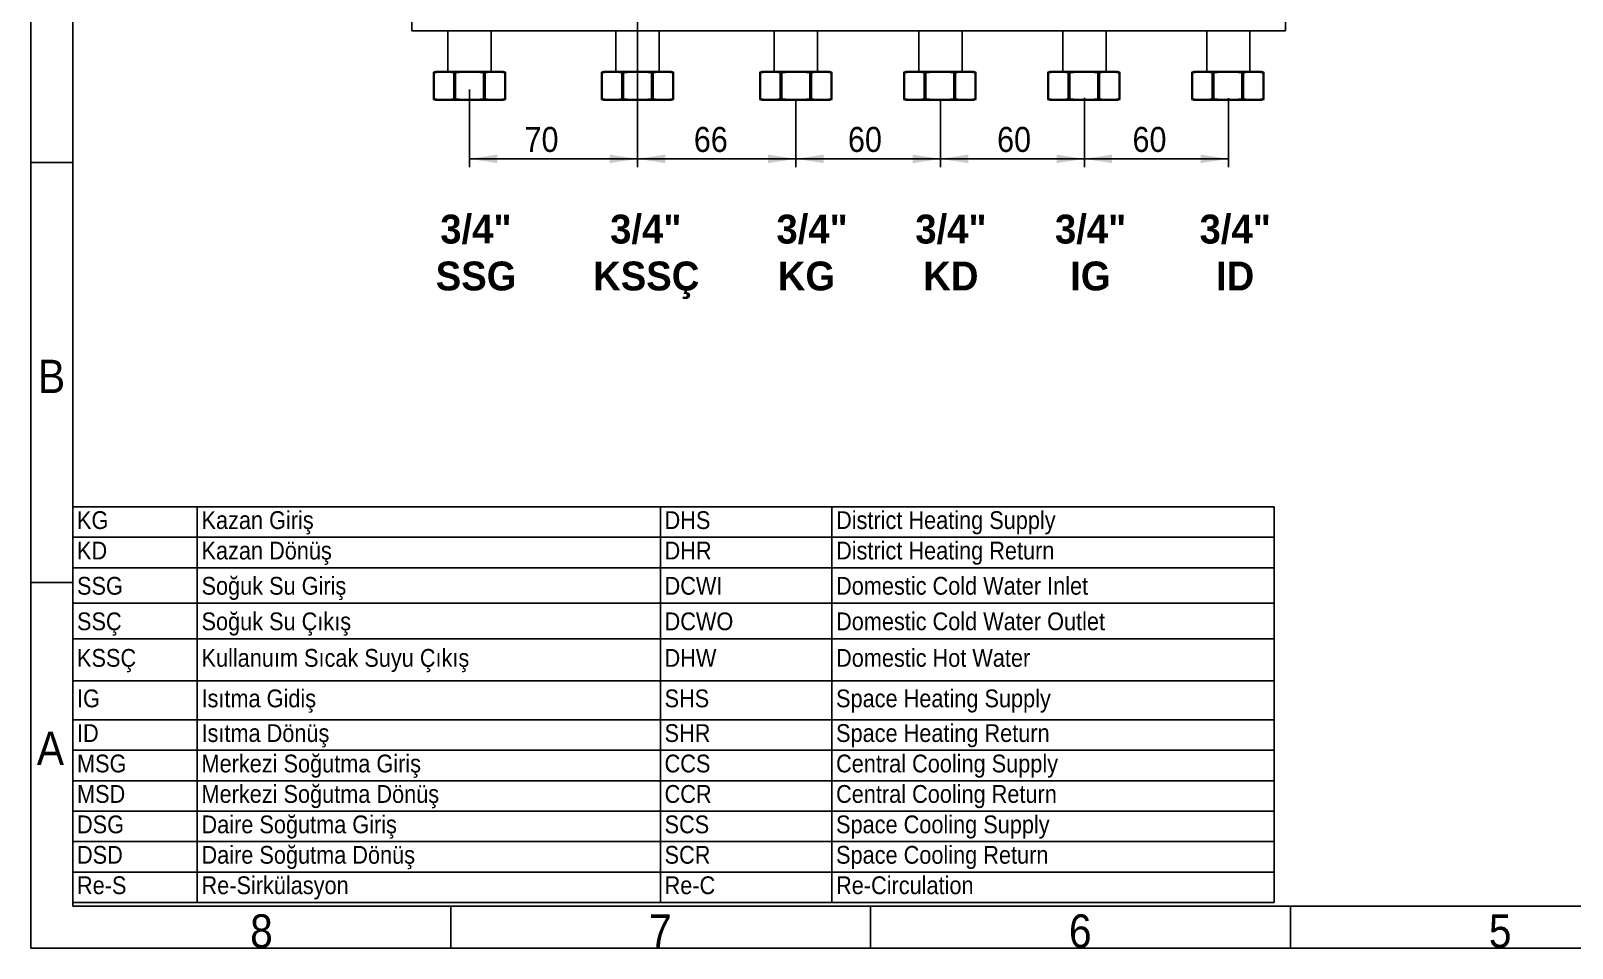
# Model space of a CAD drawing. Extents: x 75 to 2075, y 25 to 1460.
# Drawn here: x 75 to 993, y 25 to 571 of the extents above; entities that cross this region are included whole.
import ezdxf

# ---------------------------------------------------------------- set-up
doc = ezdxf.new("R2010")
doc.units = 0
doc.header["$LTSCALE"] = 5
doc.linetypes.add('SLD-KATı', pattern=[0])
doc.layers.get('0').update_dxf_attribs({"linetype": 'CONTINUOUS'})
doc.styles.add('SLDTEXTSTYLE0', font='ARIALBD.TTF', dxfattribs={"width": 0.948})
doc.styles.add('SLDTEXTSTYLE1', font='GOTHIC.TTF', dxfattribs={"width": 0.913, "bigfont": 'bigfont'})
doc.styles.add('SLDTEXTSTYLE3', font='GOTHIC.TTF', dxfattribs={"width": 0.913})
doc.dimstyles.new('SLDDIMSTYLE0', dxfattribs={"dimtxt": 14.875, "dimasz": 16.51, "dimexe": 0, "dimexo": 0.0625, "dimgap": 3.71875, "dimtad": 1, "dimlfac": 0.7, "dimrnd": 1e-09, "dimzin": 12, "dimtxsty": 'SLDTEXTSTYLE3', "dimsah": 1, "dimcen": 0.09, "dimazin": 3, "dimtfac": 1, "dimtofl": 0, "dimtmove": 0, "dimatfit": 3, "dimtolj": 1, "dimtzin": 12})
doc.dimstyles.new('SLDDIMSTYLE1', dxfattribs={"dimtxt": 14.875, "dimasz": 16.51, "dimexe": 0, "dimexo": 0.0625, "dimgap": 3.71875, "dimtad": 1, "dimlfac": 0.7, "dimrnd": 1e-09, "dimzin": 12, "dimtxsty": 'SLDTEXTSTYLE3', "dimsah": 1, "dimcen": 0.09, "dimazin": 3, "dimtfac": 1, "dimtmove": 0, "dimatfit": 3, "dimtolj": 1, "dimtzin": 12})
doc.dimstyles.new('SLDDIMSTYLE2', dxfattribs={"dimtxt": 14.875, "dimasz": 16.51, "dimexe": 0, "dimexo": 0.0625, "dimgap": 3.71875, "dimtad": 1, "dimdec": 0, "dimlfac": 0.7, "dimrnd": 1e-09, "dimzin": 12, "dimtxsty": 'SLDTEXTSTYLE3', "dimsah": 1, "dimcen": 0.09, "dimazin": 3, "dimtfac": 1, "dimtdec": 0, "dimtmove": 0, "dimatfit": 3, "dimtolj": 1, "dimtzin": 12})

# ---------------------------------------------------------------- blocks, each defined once
blk = doc.blocks.new('SW_NOTE_0')
at = {"color": 0, "linetype": 'CONTINUOUS', "char_height": 17.198, "attachment_point": 2, "style": 'SLDTEXTSTYLE0'}
for s, insert in [('3/4"', (21.5, 22.17)), ('IG', (21.34, -5.76))]:
    blk.add_mtext(s, dxfattribs=dict(at, insert=insert))
blk = doc.blocks.new('SW_NOTE_1')
at = {"color": 0, "linetype": 'CONTINUOUS', "char_height": 17.198, "attachment_point": 2, "style": 'SLDTEXTSTYLE0'}
for s, insert in [('3/4"', (21.5, 22.17)), ('ID', (21.44, -5.76))]:
    blk.add_mtext(s, dxfattribs=dict(at, insert=insert))
blk = doc.blocks.new('SW_NOTE_2')
at = {"color": 0, "linetype": 'CONTINUOUS', "char_height": 17.198, "attachment_point": 2, "style": 'SLDTEXTSTYLE0'}
for s, insert in [(' 3/4"', (24.72, 22.17)), ('KG', (24.54, -5.76))]:
    blk.add_mtext(s, dxfattribs=dict(at, insert=insert))
blk = doc.blocks.new('SW_NOTE_3')
at = {"color": 0, "linetype": 'CONTINUOUS', "char_height": 17.198, "attachment_point": 2, "style": 'SLDTEXTSTYLE0'}
for s, insert in [('3/4"', (21.5, 22.17)), ('KD', (21.45, -5.76))]:
    blk.add_mtext(s, dxfattribs=dict(at, insert=insert))
blk = doc.blocks.new('SW_NOTE_4')
at = {"color": 0, "linetype": 'CONTINUOUS', "char_height": 17.198, "attachment_point": 2, "style": 'SLDTEXTSTYLE0'}
for s, insert in [('3/4"', (21.5, 22.17)), ('SSG', (21.6, -5.76))]:
    blk.add_mtext(s, dxfattribs=dict(at, insert=insert))
blk = doc.blocks.new('SW_NOTE_5')
at = {"color": 0, "linetype": 'CONTINUOUS', "char_height": 17.198, "attachment_point": 2, "style": 'SLDTEXTSTYLE0'}
for s, insert in [('3/4"', (21.5, 22.17)), ('KSSÇ', (21.75, -5.76))]:
    blk.add_mtext(s, dxfattribs=dict(at, insert=insert))
blk = doc.blocks.new('SW_TABLEANNOTATION_0')
at = {"color": 0, "linetype": 'SLD-KATı'}
for p, q in [((0, 0), (0, -235.38)), ((715.23, 0), (0, 0)), ((715.23, -235.38), (715.23, 0)), ((74.12, 0), (74.12, -235.38)), ((349.82, 0), (349.82, -235.38)), ((451.92, 0), (451.92, -235.38)), ((0, -18.11), (715.23, -18.11)), ((0, -36.22), (715.23, -36.22)), ((0, -57.37), (715.23, -57.37)), ((0, -78.52), (715.23, -78.52)), ((0, -103.55), (715.23, -103.55)), ((0, -126.71), (715.23, -126.71)), ((0, -144.82), (715.23, -144.82)), ((0, -162.94), (715.23, -162.94)), ((0, -181.05), (715.23, -181.05)), ((0, -199.16), (715.23, -199.16)), ((0, -217.27), (715.23, -217.27)), ((0, -235.38), (715.23, -235.38))]:
    blk.add_line(p, q, dxfattribs=at)
at = {"color": 0, "linetype": 'CONTINUOUS', "attachment_point": 1}
for s, insert, char_height, style in [('KG', (2.5, -2.59), 10.583, 'SLDTEXTSTYLE3'), ('Kazan Giriş', (76.62, -2.59), 10.5833, 'SLDTEXTSTYLE1'), ('DHS', (352.32, -2.59), 10.583, 'SLDTEXTSTYLE3'), ('District Heating Supply', (454.42, -2.59), 10.5833, 'SLDTEXTSTYLE3'), ('KD', (2.5, -20.7), 10.583, 'SLDTEXTSTYLE3'), ('Kazan Dönüş', (76.62, -20.7), 10.5833, 'SLDTEXTSTYLE1'), ('DHR', (352.32, -20.7), 10.583, 'SLDTEXTSTYLE3'), ('District Heating Return', (454.42, -20.7), 10.5833, 'SLDTEXTSTYLE3'), ('SSG', (2.5, -41.67), 10.583, 'SLDTEXTSTYLE3'), ('Soğuk Su Giriş', (76.62, -41.67), 10.5833, 'SLDTEXTSTYLE1'), ('DCWI', (352.32, -41.67), 10.583, 'SLDTEXTSTYLE3'), ('Domestic Cold Water Inlet', (454.42, -41.67), 10.5833, 'SLDTEXTSTYLE3'), ('SSÇ', (2.5, -62.82), 10.583, 'SLDTEXTSTYLE3'), ('Soğuk Su Çıkış', (76.62, -62.82), 10.5833, 'SLDTEXTSTYLE1'), ('DCWO', (352.32, -62.82), 10.583, 'SLDTEXTSTYLE3'), ('Domestic Cold Water Outlet', (454.42, -62.82), 10.5833, 'SLDTEXTSTYLE3'), ('KSSÇ', (2.5, -84.57), 10.583, 'SLDTEXTSTYLE3'), ('Kullanuım Sıcak Suyu Çıkış', (76.62, -84.57), 10.5833, 'SLDTEXTSTYLE1'), ('DHW', (352.32, -84.57), 10.583, 'SLDTEXTSTYLE3'), ('Domestic Hot Water', (454.42, -84.57), 10.5833, 'SLDTEXTSTYLE3'), ('IG', (2.5, -108.67), 10.583, 'SLDTEXTSTYLE3'), ('Isıtma Gidiş', (76.62, -108.67), 10.5833, 'SLDTEXTSTYLE1'), ('SHS', (352.32, -108.67), 10.583, 'SLDTEXTSTYLE3'), ('Space Heating Supply', (454.42, -108.67), 10.5833, 'SLDTEXTSTYLE3'), ('ID', (2.5, -129.31), 10.583, 'SLDTEXTSTYLE3'), ('Isıtma Dönüş', (76.62, -129.31), 10.5833, 'SLDTEXTSTYLE1'), ('SHR', (352.32, -129.31), 10.583, 'SLDTEXTSTYLE3'), ('Space Heating Return', (454.42, -129.31), 10.5833, 'SLDTEXTSTYLE3'), ('Merkezi Soğutma Giriş', (76.62, -147.42), 10.5833, 'SLDTEXTSTYLE1'), ('MSG', (2.5, -147.42), 10.583, 'SLDTEXTSTYLE3'), ('CCS', (352.32, -147.42), 10.583, 'SLDTEXTSTYLE3'), ('Central Cooling Supply', (454.42, -147.42), 10.5833, 'SLDTEXTSTYLE3'), ('Merkezi Soğutma Dönüş', (76.62, -165.53), 10.5833, 'SLDTEXTSTYLE1'), ('Central Cooling Return', (454.42, -165.53), 10.5833, 'SLDTEXTSTYLE3'), ('MSD', (2.5, -165.53), 10.583, 'SLDTEXTSTYLE3'), ('CCR', (352.32, -165.53), 10.583, 'SLDTEXTSTYLE3'), ('DSG', (2.5, -183.64), 10.583, 'SLDTEXTSTYLE3'), ('Daire Soğutma Giriş', (76.62, -183.64), 10.5833, 'SLDTEXTSTYLE1'), ('SCS', (352.32, -183.64), 10.583, 'SLDTEXTSTYLE3'), ('Space Cooling Supply', (454.42, -183.64), 10.5833, 'SLDTEXTSTYLE3'), ('DSD', (2.5, -201.75), 10.583, 'SLDTEXTSTYLE3'), ('Daire Soğutma Dönüş', (76.62, -201.75), 10.5833, 'SLDTEXTSTYLE1'), ('SCR', (352.32, -201.75), 10.583, 'SLDTEXTSTYLE3'), ('Space Cooling Return', (454.42, -201.75), 10.5833, 'SLDTEXTSTYLE3'), ('Re-S', (2.5, -219.86), 10.583, 'SLDTEXTSTYLE3'), ('Re-Sirkülasyon', (76.62, -219.86), 10.5833, 'SLDTEXTSTYLE3'), ('Re-C', (352.32, -219.86), 10.583, 'SLDTEXTSTYLE3'), ('Re-Circulation', (454.42, -219.86), 10.5833, 'SLDTEXTSTYLE3')]:
    blk.add_mtext(s, dxfattribs=dict(at, insert=insert, char_height=char_height, style=style))
blk = doc.blocks.new('_D')
at = {"color": 7, "linetype": 'SLD-KATı'}
for p, q in [((436.21, 607.42), (436.21, 489.6)), ((336.21, 535.85), (336.21, 489.6)), ((336.21, 494.6), (436.21, 494.6))]:
    blk.add_line(p, q, dxfattribs=at)
for points in [[(336.21, 494.6), (352.72, 492.06), (352.72, 497.14)], [(436.21, 494.6), (419.7, 497.14), (419.7, 492.06)]]:
    blk.add_solid(points, dxfattribs=at)
at = {"color": 7, "linetype": 'SLD-KATı', "insert": (368.97, 513.6), "char_height": 14.875, "attachment_point": 1, "style": 'SLDTEXTSTYLE3'}
blk.add_mtext('70', dxfattribs=at)
blk = doc.blocks.new('_D_1')
at = {"color": 7, "linetype": 'SLD-KATı'}
for p, q in [((436.21, 607.42), (436.21, 489.6)), ((530.5, 529), (530.5, 489.6)), ((436.21, 494.6), (530.5, 494.6))]:
    blk.add_line(p, q, dxfattribs=at)
for points in [[(436.21, 494.6), (452.72, 492.06), (452.72, 497.14)], [(530.5, 494.6), (513.99, 497.14), (513.99, 492.06)]]:
    blk.add_solid(points, dxfattribs=at)
at = {"color": 7, "linetype": 'SLD-KATı', "insert": (469.75, 513.6), "char_height": 14.875, "attachment_point": 1, "style": 'SLDTEXTSTYLE3'}
blk.add_mtext('66', dxfattribs=at)
blk = doc.blocks.new('_D_2')
at = {"color": 7, "linetype": 'SLD-KATı'}
for p, q in [((530.5, 529), (530.5, 489.6)), ((616.57, 530.15), (616.57, 489.6)), ((530.5, 494.6), (616.57, 494.6))]:
    blk.add_line(p, q, dxfattribs=at)
for points in [[(530.5, 494.6), (547.01, 492.06), (547.01, 497.14)], [(616.57, 494.6), (600.06, 497.14), (600.06, 492.06)]]:
    blk.add_solid(points, dxfattribs=at)
at = {"color": 7, "linetype": 'SLD-KATı', "insert": (561.5, 513.6), "char_height": 14.875, "attachment_point": 1, "style": 'SLDTEXTSTYLE3'}
blk.add_mtext('60', dxfattribs=at)
blk = doc.blocks.new('_D_3')
at = {"color": 7, "linetype": 'SLD-KATı'}
for p, q in [((616.57, 530.15), (616.57, 489.6)), ((702.28, 530.85), (702.28, 489.6)), ((616.57, 494.6), (702.28, 494.6))]:
    blk.add_line(p, q, dxfattribs=at)
for points in [[(616.57, 494.6), (633.08, 492.06), (633.08, 497.14)], [(702.28, 494.6), (685.77, 497.14), (685.77, 492.06)]]:
    blk.add_solid(points, dxfattribs=at)
at = {"color": 7, "linetype": 'SLD-KATı', "insert": (650.3, 513.6), "char_height": 14.875, "attachment_point": 1, "style": 'SLDTEXTSTYLE3'}
blk.add_mtext('60', dxfattribs=at)
blk = doc.blocks.new('_D_4')
at = {"color": 7, "linetype": 'SLD-KATı'}
for p, q in [((702.28, 530.85), (702.28, 489.6)), ((788, 530.78), (788, 489.6)), ((702.28, 494.6), (788, 494.6))]:
    blk.add_line(p, q, dxfattribs=at)
for points in [[(702.28, 494.6), (718.79, 492.06), (718.79, 497.14)], [(788, 494.6), (771.49, 497.14), (771.49, 492.06)]]:
    blk.add_solid(points, dxfattribs=at)
at = {"color": 7, "linetype": 'SLD-KATı', "insert": (730.92, 513.6), "char_height": 14.875, "attachment_point": 1, "style": 'SLDTEXTSTYLE3'}
blk.add_mtext('60', dxfattribs=at)

msp = doc.modelspace()

# ---------------------------------------------------------------- linework, layer by layer
at = {"color": 7, "linetype": 'SLD-KATı'}
for p, q in [((75, 25), (75, 1460)), ((100, 50), (100, 1435)), ((301.924, 570.778), (301.924, 577.921)), ((309.067, 570.778), (301.924, 570.778)), ((363.353, 570.778), (309.067, 570.778)), ((323.353, 570.778), (323.353, 546.641)), ((349.067, 546.641), (349.067, 570.778)), ((409.067, 570.778), (363.353, 570.778)), ((463.353, 570.778), (409.067, 570.778)), ((423.353, 570.778), (423.353, 546.641)), ((449.067, 546.641), (449.067, 570.778)), ((503.353, 570.778), (463.353, 570.778)), ((557.639, 570.778), (503.353, 570.778)), ((517.639, 570.778), (517.639, 546.641)), ((543.353, 546.641), (543.353, 570.778)), ((589.067, 570.778), (557.639, 570.778)), ((643.353, 570.778), (589.067, 570.778)), ((603.71, 570.778), (603.71, 546.641)), ((629.424, 546.641), (629.424, 570.778)), ((674.781, 570.778), (643.353, 570.778)), ((729.067, 570.778), (674.781, 570.778)), ((689.424, 570.778), (689.424, 546.641)), ((715.139, 546.641), (715.139, 570.778)), ((760.496, 570.778), (729.067, 570.778)), ((814.781, 570.778), (760.496, 570.778)), ((775.139, 570.778), (775.139, 546.641)), ((800.853, 546.641), (800.853, 570.778)), ((821.924, 570.778), (814.781, 570.778)), ((821.924, 577.921), (821.924, 570.778)), ((316.114, 546.641), (314.781, 546.284)), ((314.781, 546.284), (314.781, 545.87)), ((314.781, 545.87), (314.781, 530.269)), ((315.2, 530.269), (315.2, 545.87)), ((316.114, 546.641), (356.306, 546.641)), ((326.916, 545.87), (326.916, 530.269)), ((327.926, 530.269), (327.926, 545.87)), ((344.494, 545.87), (344.494, 530.269)), ((345.504, 530.269), (345.504, 545.87)), ((357.639, 546.284), (356.306, 546.641)), ((357.22, 545.87), (357.22, 530.269)), ((357.639, 545.87), (357.639, 546.284)), ((357.639, 530.269), (357.639, 545.87)), ((416.114, 546.641), (414.781, 546.284)), ((414.781, 546.284), (414.781, 545.87)), ((414.781, 545.87), (414.781, 530.269)), ((415.2, 530.269), (415.2, 545.87)), ((416.114, 546.641), (456.306, 546.641)), ((426.916, 545.87), (426.916, 530.269)), ((427.926, 530.269), (427.926, 545.87)), ((444.494, 545.87), (444.494, 530.269)), ((445.504, 530.269), (445.504, 545.87)), ((457.639, 546.284), (456.306, 546.641)), ((457.22, 545.87), (457.22, 530.269)), ((457.639, 545.87), (457.639, 546.284)), ((457.639, 530.269), (457.639, 545.87)), ((510.4, 546.641), (509.067, 546.284)), ((509.067, 546.284), (509.067, 545.87)), ((509.067, 545.87), (509.067, 530.269)), ((509.486, 530.269), (509.486, 545.87)), ((510.4, 546.641), (550.591, 546.641)), ((521.201, 545.87), (521.201, 530.269)), ((522.211, 530.269), (522.211, 545.87)), ((538.78, 545.87), (538.78, 530.269)), ((539.79, 530.269), (539.79, 545.87)), ((551.924, 546.284), (550.591, 546.641)), ((551.506, 545.87), (551.506, 530.269)), ((551.924, 545.87), (551.924, 546.284)), ((551.924, 530.269), (551.924, 545.87)), ((596.114, 546.641), (594.781, 546.284)), ((594.781, 546.284), (594.781, 545.87)), ((594.781, 545.87), (594.781, 530.269)), ((595.2, 530.269), (595.2, 545.87)), ((596.114, 546.641), (636.306, 546.641)), ((606.916, 545.87), (606.916, 530.269)), ((607.926, 530.269), (607.926, 545.87)), ((624.494, 545.87), (624.494, 530.269)), ((625.504, 530.269), (625.504, 545.87)), ((637.639, 546.284), (636.306, 546.641)), ((637.22, 545.87), (637.22, 530.269)), ((637.639, 545.87), (637.639, 546.284)), ((637.639, 530.269), (637.639, 545.87)), ((681.829, 546.641), (680.496, 546.284)), ((680.496, 546.284), (680.496, 545.87)), ((680.496, 545.87), (680.496, 530.269)), ((680.914, 530.269), (680.914, 545.87)), ((681.829, 546.641), (722.02, 546.641)), ((692.63, 545.87), (692.63, 530.269)), ((693.64, 530.269), (693.64, 545.87)), ((710.209, 545.87), (710.209, 530.269)), ((711.219, 530.269), (711.219, 545.87)), ((723.353, 546.284), (722.02, 546.641)), ((722.934, 545.87), (722.934, 530.269)), ((723.353, 545.87), (723.353, 546.284)), ((723.353, 530.269), (723.353, 545.87)), ((767.543, 546.641), (766.21, 546.284)), ((766.21, 546.284), (766.21, 545.87)), ((766.21, 545.87), (766.21, 530.269)), ((766.628, 530.269), (766.628, 545.87)), ((767.543, 546.641), (807.734, 546.641)), ((778.344, 545.87), (778.344, 530.269)), ((779.354, 530.269), (779.354, 545.87)), ((795.923, 545.87), (795.923, 530.269)), ((796.933, 530.269), (796.933, 545.87)), ((809.067, 546.284), (807.734, 546.641)), ((808.649, 545.87), (808.649, 530.269)), ((809.067, 545.87), (809.067, 546.284)), ((809.067, 530.269), (809.067, 545.87)), ((314.781, 530.269), (314.781, 529.855)), ((314.781, 529.855), (316.114, 529.498)), ((316.114, 529.498), (356.306, 529.498)), ((356.306, 529.498), (357.639, 529.855)), ((357.639, 529.855), (357.639, 530.269)), ((414.781, 530.269), (414.781, 529.855)), ((414.781, 529.855), (416.114, 529.498)), ((416.114, 529.498), (456.306, 529.498)), ((456.306, 529.498), (457.639, 529.855)), ((457.639, 529.855), (457.639, 530.269)), ((509.067, 530.269), (509.067, 529.855)), ((509.067, 529.855), (510.4, 529.498)), ((510.4, 529.498), (550.591, 529.498)), ((550.591, 529.498), (551.924, 529.855)), ((551.924, 529.855), (551.924, 530.269)), ((594.781, 530.269), (594.781, 529.855)), ((594.781, 529.855), (596.114, 529.498)), ((596.114, 529.498), (636.306, 529.498)), ((636.306, 529.498), (637.639, 529.855)), ((637.639, 529.855), (637.639, 530.269)), ((680.496, 530.269), (680.496, 529.855)), ((680.496, 529.855), (681.829, 529.498)), ((681.829, 529.498), (722.02, 529.498)), ((722.02, 529.498), (723.353, 529.855)), ((723.353, 529.855), (723.353, 530.269)), ((766.21, 530.269), (766.21, 529.855)), ((766.21, 529.855), (767.543, 529.498)), ((767.543, 529.498), (807.734, 529.498)), ((807.734, 529.498), (809.067, 529.855)), ((809.067, 529.855), (809.067, 530.269)), ((100, 492.5), (75, 492.5)), ((100, 242.5), (75, 242.5)), ((2050, 50), (100, 50)), ((325, 50), (325, 25)), ((575, 50), (575, 25)), ((825, 50), (825, 25)), ((2075, 25), (75, 25))]:
    msp.add_line(p, q, dxfattribs=at)
for points, knots in [([(314.781, 545.87), (314.796, 545.858), (314.826, 545.835), (315.011, 545.845), (315.158, 545.864), (315.2, 545.87)], [0, 0, 0, 0, 0.4171165, 0.834322, 1, 1, 1, 1]), ([(315.2, 545.87), (317.143, 546.076), (321.048, 546.491), (324.953, 546.077), (326.916, 545.87)], [0, 0, 0, 0, 0.4975916, 1, 1, 1, 1]), ([(326.916, 545.87), (327.036, 545.858), (327.278, 545.835), (327.648, 545.845), (327.864, 545.864), (327.926, 545.87)], [0, 0, 0, 0, 0.4171193, 0.834318, 1, 1, 1, 1]), ([(327.926, 545.87), (330.674, 546.076), (336.196, 546.491), (341.719, 546.077), (344.494, 545.87)], [0, 0, 0, 0, 0.4975911, 1, 1, 1, 1]), ([(344.494, 545.87), (344.65, 545.858), (344.961, 545.835), (345.3, 545.845), (345.459, 545.864), (345.504, 545.87)], [0, 0, 0, 0, 0.4171196, 0.8343205, 1, 1, 1, 1]), ([(345.504, 545.87), (347.448, 546.076), (351.353, 546.491), (355.258, 546.077), (357.22, 545.87)], [0, 0, 0, 0, 0.4975907, 1, 1, 1, 1]), ([(357.22, 545.87), (357.32, 545.858), (357.519, 545.835), (357.627, 545.845), (357.636, 545.864), (357.639, 545.87)], [0, 0, 0, 0, 0.4171065, 0.8343179, 1, 1, 1, 1]), ([(414.781, 545.87), (414.796, 545.858), (414.826, 545.835), (415.011, 545.845), (415.158, 545.864), (415.2, 545.87)], [0, 0, 0, 0, 0.4171168, 0.834325, 1, 1, 1, 1]), ([(415.2, 545.87), (417.143, 546.076), (421.048, 546.491), (424.953, 546.077), (426.916, 545.87)], [0, 0, 0, 0, 0.4975916, 1, 1, 1, 1]), ([(426.916, 545.87), (427.036, 545.858), (427.278, 545.835), (427.648, 545.845), (427.864, 545.864), (427.926, 545.87)], [0, 0, 0, 0, 0.4171181, 0.8343154, 1, 1, 1, 1]), ([(427.926, 545.87), (430.674, 546.076), (436.196, 546.491), (441.719, 546.077), (444.494, 545.87)], [0, 0, 0, 0, 0.4975909, 1, 1, 1, 1]), ([(444.494, 545.87), (444.65, 545.858), (444.961, 545.835), (445.3, 545.845), (445.459, 545.864), (445.504, 545.87)], [0, 0, 0, 0, 0.4171196, 0.8343205, 1, 1, 1, 1]), ([(445.504, 545.87), (447.448, 546.076), (451.353, 546.491), (455.258, 546.077), (457.22, 545.87)], [0, 0, 0, 0, 0.4975908, 1, 1, 1, 1]), ([(457.22, 545.87), (457.32, 545.858), (457.519, 545.835), (457.627, 545.845), (457.636, 545.864), (457.639, 545.87)], [0, 0, 0, 0, 0.4171063, 0.8343181, 1, 1, 1, 1]), ([(509.067, 545.87), (509.082, 545.858), (509.112, 545.835), (509.297, 545.845), (509.444, 545.864), (509.486, 545.87)], [0, 0, 0, 0, 0.4171181, 0.8343276, 1, 1, 1, 1]), ([(509.486, 545.87), (511.429, 546.076), (515.334, 546.491), (519.239, 546.077), (521.201, 545.87)], [0, 0, 0, 0, 0.4975915, 1, 1, 1, 1]), ([(521.201, 545.87), (521.322, 545.858), (521.563, 545.835), (521.934, 545.845), (522.15, 545.864), (522.211, 545.87)], [0, 0, 0, 0, 0.41712536, 0.83431717, 1, 1, 1, 1]), ([(522.211, 545.87), (524.959, 546.076), (530.482, 546.491), (536.005, 546.077), (538.78, 545.87)], [0, 0, 0, 0, 0.49759091, 1, 1, 1, 1]), ([(538.78, 545.87), (538.936, 545.858), (539.247, 545.835), (539.586, 545.845), (539.745, 545.864), (539.79, 545.87)], [0, 0, 0, 0, 0.4171196, 0.8343205, 1, 1, 1, 1]), ([(539.79, 545.87), (541.733, 546.076), (545.638, 546.491), (549.544, 546.077), (551.506, 545.87)], [0, 0, 0, 0, 0.4975906, 1, 1, 1, 1]), ([(551.506, 545.87), (551.605, 545.858), (551.804, 545.835), (551.913, 545.845), (551.922, 545.864), (551.924, 545.87)], [0, 0, 0, 0, 0.4171088, 0.8343176, 1, 1, 1, 1]), ([(594.781, 545.87), (594.796, 545.858), (594.826, 545.835), (595.011, 545.845), (595.158, 545.864), (595.2, 545.87)], [0, 0, 0, 0, 0.417119, 0.8343278, 1, 1, 1, 1]), ([(595.2, 545.87), (597.143, 546.076), (601.048, 546.491), (604.953, 546.077), (606.916, 545.87)], [0, 0, 0, 0, 0.4975917, 1, 1, 1, 1]), ([(606.916, 545.87), (607.036, 545.858), (607.278, 545.835), (607.648, 545.845), (607.864, 545.864), (607.926, 545.87)], [0, 0, 0, 0, 0.4171178, 0.8343202, 1, 1, 1, 1]), ([(607.926, 545.87), (610.674, 546.076), (616.197, 546.491), (621.719, 546.077), (624.494, 545.87)], [0, 0, 0, 0, 0.4975912, 1, 1, 1, 1]), ([(624.494, 545.87), (624.65, 545.858), (624.961, 545.835), (625.3, 545.845), (625.459, 545.864), (625.504, 545.87)], [0, 0, 0, 0, 0.41712009, 0.83431317, 1, 1, 1, 1]), ([(625.504, 545.87), (627.448, 546.076), (631.353, 546.491), (635.258, 546.077), (637.22, 545.87)], [0, 0, 0, 0, 0.49759079, 1, 1, 1, 1]), ([(637.22, 545.87), (637.32, 545.858), (637.519, 545.835), (637.627, 545.845), (637.636, 545.864), (637.639, 545.87)], [0, 0, 0, 0, 0.417107, 0.8343196, 1, 1, 1, 1]), ([(680.496, 545.87), (680.511, 545.858), (680.541, 545.835), (680.726, 545.845), (680.872, 545.864), (680.914, 545.87)], [0, 0, 0, 0, 0.417119, 0.8343278, 1, 1, 1, 1]), ([(680.914, 545.87), (682.857, 546.076), (686.762, 546.491), (690.668, 546.077), (692.63, 545.87)], [0, 0, 0, 0, 0.4975917, 1, 1, 1, 1]), ([(692.63, 545.87), (692.75, 545.858), (692.992, 545.835), (693.362, 545.845), (693.578, 545.864), (693.64, 545.87)], [0, 0, 0, 0, 0.41712536, 0.83431717, 1, 1, 1, 1]), ([(693.64, 545.87), (696.388, 546.076), (701.911, 546.491), (707.434, 546.077), (710.209, 545.87)], [0, 0, 0, 0, 0.49759059, 1, 1, 1, 1]), ([(710.209, 545.87), (710.364, 545.858), (710.676, 545.835), (711.014, 545.845), (711.173, 545.864), (711.219, 545.87)], [0, 0, 0, 0, 0.41712009, 0.83431317, 1, 1, 1, 1]), ([(711.219, 545.87), (713.162, 546.076), (717.067, 546.491), (720.972, 546.077), (722.934, 545.87)], [0, 0, 0, 0, 0.49759079, 1, 1, 1, 1]), ([(722.934, 545.87), (723.034, 545.858), (723.233, 545.835), (723.341, 545.845), (723.35, 545.864), (723.353, 545.87)], [0, 0, 0, 0, 0.4171088, 0.8343176, 1, 1, 1, 1]), ([(766.21, 545.87), (766.225, 545.858), (766.255, 545.835), (766.44, 545.845), (766.587, 545.864), (766.628, 545.87)], [0, 0, 0, 0, 0.41712051, 0.83433976, 1, 1, 1, 1]), ([(766.628, 545.87), (768.572, 546.076), (772.477, 546.491), (776.382, 546.077), (778.344, 545.87)], [0, 0, 0, 0, 0.4975917, 1, 1, 1, 1]), ([(778.344, 545.87), (778.465, 545.858), (778.706, 545.835), (779.076, 545.845), (779.293, 545.864), (779.354, 545.87)], [0, 0, 0, 0, 0.4170998, 0.8343151, 1, 1, 1, 1]), ([(779.354, 545.87), (782.102, 546.076), (787.625, 546.491), (793.148, 546.077), (795.923, 545.87)], [0, 0, 0, 0, 0.49759059, 1, 1, 1, 1]), ([(795.923, 545.87), (796.078, 545.858), (796.39, 545.835), (796.728, 545.845), (796.888, 545.864), (796.933, 545.87)], [0, 0, 0, 0, 0.4171071, 0.8343394, 1, 1, 1, 1]), ([(796.933, 545.87), (798.876, 546.076), (802.781, 546.491), (806.687, 546.077), (808.649, 545.87)], [0, 0, 0, 0, 0.4975908, 1, 1, 1, 1]), ([(808.649, 545.87), (808.748, 545.858), (808.947, 545.835), (809.056, 545.845), (809.065, 545.864), (809.067, 545.87)], [0, 0, 0, 0, 0.417101, 0.8343188, 1, 1, 1, 1]), ([(314.781, 530.269), (314.796, 530.281), (314.826, 530.304), (315.011, 530.293), (315.158, 530.275), (315.2, 530.269)], [0, 0, 0, 0, 0.4171165, 0.834322, 1, 1, 1, 1]), ([(326.916, 530.269), (324.972, 530.063), (321.067, 529.648), (317.162, 530.061), (315.2, 530.269)], [0, 0, 0, 0, 0.4975907, 1, 1, 1, 1]), ([(326.916, 530.269), (327.036, 530.281), (327.278, 530.304), (327.648, 530.293), (327.864, 530.275), (327.926, 530.269)], [0, 0, 0, 0, 0.4171193, 0.834318, 1, 1, 1, 1]), ([(344.494, 530.269), (341.746, 530.063), (336.223, 529.648), (330.7, 530.061), (327.926, 530.269)], [0, 0, 0, 0, 0.4975911, 1, 1, 1, 1]), ([(344.494, 530.269), (344.65, 530.281), (344.961, 530.304), (345.3, 530.293), (345.459, 530.275), (345.504, 530.269)], [0, 0, 0, 0, 0.4171196, 0.8343205, 1, 1, 1, 1]), ([(357.22, 530.269), (355.277, 530.063), (351.372, 529.648), (347.466, 530.061), (345.504, 530.269)], [0, 0, 0, 0, 0.49759152, 1, 1, 1, 1]), ([(357.22, 530.269), (357.32, 530.281), (357.519, 530.304), (357.627, 530.293), (357.636, 530.275), (357.639, 530.269)], [0, 0, 0, 0, 0.4171065, 0.8343179, 1, 1, 1, 1]), ([(414.781, 530.269), (414.796, 530.281), (414.826, 530.304), (415.011, 530.293), (415.158, 530.275), (415.2, 530.269)], [0, 0, 0, 0, 0.4171168, 0.834325, 1, 1, 1, 1]), ([(426.916, 530.269), (424.972, 530.063), (421.067, 529.648), (417.162, 530.061), (415.2, 530.269)], [0, 0, 0, 0, 0.4975907, 1, 1, 1, 1]), ([(426.916, 530.269), (427.036, 530.281), (427.278, 530.304), (427.648, 530.293), (427.864, 530.275), (427.926, 530.269)], [0, 0, 0, 0, 0.4171181, 0.8343154, 1, 1, 1, 1]), ([(444.494, 530.269), (441.746, 530.063), (436.223, 529.648), (430.7, 530.061), (427.926, 530.269)], [0, 0, 0, 0, 0.4975911, 1, 1, 1, 1]), ([(444.494, 530.269), (444.65, 530.281), (444.961, 530.304), (445.3, 530.293), (445.459, 530.275), (445.504, 530.269)], [0, 0, 0, 0, 0.4171196, 0.8343205, 1, 1, 1, 1]), ([(457.22, 530.269), (455.277, 530.063), (451.372, 529.648), (447.466, 530.061), (445.504, 530.269)], [0, 0, 0, 0, 0.4975915, 1, 1, 1, 1]), ([(457.22, 530.269), (457.32, 530.281), (457.519, 530.304), (457.627, 530.293), (457.636, 530.275), (457.639, 530.269)], [0, 0, 0, 0, 0.4171063, 0.8343181, 1, 1, 1, 1]), ([(509.067, 530.269), (509.082, 530.281), (509.112, 530.304), (509.297, 530.293), (509.444, 530.275), (509.486, 530.269)], [0, 0, 0, 0, 0.4171181, 0.8343276, 1, 1, 1, 1]), ([(521.201, 530.269), (519.258, 530.063), (515.353, 529.648), (511.448, 530.061), (509.486, 530.269)], [0, 0, 0, 0, 0.4975906, 1, 1, 1, 1]), ([(521.201, 530.269), (521.322, 530.281), (521.563, 530.304), (521.934, 530.293), (522.15, 530.275), (522.211, 530.269)], [0, 0, 0, 0, 0.41712536, 0.83431717, 1, 1, 1, 1]), ([(538.78, 530.269), (536.032, 530.063), (530.509, 529.648), (524.986, 530.061), (522.211, 530.269)], [0, 0, 0, 0, 0.4975909, 1, 1, 1, 1]), ([(538.78, 530.269), (538.936, 530.281), (539.247, 530.304), (539.586, 530.293), (539.745, 530.275), (539.79, 530.269)], [0, 0, 0, 0, 0.4171196, 0.8343205, 1, 1, 1, 1]), ([(551.506, 530.269), (549.563, 530.063), (545.657, 529.648), (541.752, 530.061), (539.79, 530.269)], [0, 0, 0, 0, 0.4975915, 1, 1, 1, 1]), ([(551.506, 530.269), (551.605, 530.281), (551.804, 530.304), (551.913, 530.293), (551.922, 530.275), (551.924, 530.269)], [0, 0, 0, 0, 0.4171088, 0.8343176, 1, 1, 1, 1]), ([(594.781, 530.269), (594.796, 530.281), (594.826, 530.304), (595.011, 530.293), (595.158, 530.275), (595.2, 530.269)], [0, 0, 0, 0, 0.417119, 0.8343278, 1, 1, 1, 1]), ([(606.916, 530.269), (604.972, 530.063), (601.067, 529.648), (597.162, 530.061), (595.2, 530.269)], [0, 0, 0, 0, 0.49759079, 1, 1, 1, 1]), ([(606.916, 530.269), (607.036, 530.281), (607.278, 530.304), (607.648, 530.293), (607.864, 530.275), (607.926, 530.269)], [0, 0, 0, 0, 0.4171178, 0.8343202, 1, 1, 1, 1]), ([(624.494, 530.269), (621.746, 530.063), (616.223, 529.648), (610.7, 530.061), (607.926, 530.269)], [0, 0, 0, 0, 0.4975912, 1, 1, 1, 1]), ([(624.494, 530.269), (624.65, 530.281), (624.961, 530.304), (625.3, 530.293), (625.459, 530.275), (625.504, 530.269)], [0, 0, 0, 0, 0.41712009, 0.83431317, 1, 1, 1, 1]), ([(637.22, 530.269), (635.277, 530.063), (631.372, 529.648), (627.466, 530.061), (625.504, 530.269)], [0, 0, 0, 0, 0.4975917, 1, 1, 1, 1]), ([(637.22, 530.269), (637.32, 530.281), (637.519, 530.304), (637.627, 530.293), (637.636, 530.275), (637.639, 530.269)], [0, 0, 0, 0, 0.417107, 0.8343196, 1, 1, 1, 1]), ([(680.496, 530.269), (680.511, 530.281), (680.541, 530.304), (680.726, 530.293), (680.872, 530.275), (680.914, 530.269)], [0, 0, 0, 0, 0.417119, 0.8343278, 1, 1, 1, 1]), ([(692.63, 530.269), (690.687, 530.063), (686.781, 529.648), (682.876, 530.061), (680.914, 530.269)], [0, 0, 0, 0, 0.49759079, 1, 1, 1, 1]), ([(692.63, 530.269), (692.75, 530.281), (692.992, 530.304), (693.362, 530.293), (693.578, 530.275), (693.64, 530.269)], [0, 0, 0, 0, 0.41712536, 0.83431717, 1, 1, 1, 1]), ([(710.209, 530.269), (707.46, 530.063), (701.938, 529.648), (696.415, 530.061), (693.64, 530.269)], [0, 0, 0, 0, 0.49759059, 1, 1, 1, 1]), ([(710.209, 530.269), (710.364, 530.281), (710.676, 530.304), (711.014, 530.293), (711.173, 530.275), (711.219, 530.269)], [0, 0, 0, 0, 0.41712009, 0.83431317, 1, 1, 1, 1]), ([(722.934, 530.269), (720.991, 530.063), (717.086, 529.648), (713.181, 530.061), (711.219, 530.269)], [0, 0, 0, 0, 0.4975917, 1, 1, 1, 1]), ([(722.934, 530.269), (723.034, 530.281), (723.233, 530.304), (723.341, 530.293), (723.35, 530.275), (723.353, 530.269)], [0, 0, 0, 0, 0.4171088, 0.8343176, 1, 1, 1, 1]), ([(766.21, 530.269), (766.225, 530.281), (766.255, 530.304), (766.44, 530.293), (766.587, 530.275), (766.628, 530.269)], [0, 0, 0, 0, 0.41712051, 0.83433976, 1, 1, 1, 1]), ([(778.344, 530.269), (776.401, 530.063), (772.496, 529.648), (768.59, 530.061), (766.628, 530.269)], [0, 0, 0, 0, 0.4975908, 1, 1, 1, 1]), ([(778.344, 530.269), (778.465, 530.281), (778.706, 530.304), (779.076, 530.293), (779.293, 530.275), (779.354, 530.269)], [0, 0, 0, 0, 0.4170998, 0.8343151, 1, 1, 1, 1]), ([(795.923, 530.269), (793.175, 530.063), (787.652, 529.648), (782.129, 530.061), (779.354, 530.269)], [0, 0, 0, 0, 0.49759059, 1, 1, 1, 1]), ([(795.923, 530.269), (796.078, 530.281), (796.39, 530.304), (796.728, 530.293), (796.888, 530.275), (796.933, 530.269)], [0, 0, 0, 0, 0.4171071, 0.8343394, 1, 1, 1, 1]), ([(808.649, 530.269), (806.706, 530.063), (802.8, 529.648), (798.895, 530.061), (796.933, 530.269)], [0, 0, 0, 0, 0.4975917, 1, 1, 1, 1]), ([(808.649, 530.269), (808.748, 530.281), (808.947, 530.304), (809.056, 530.293), (809.065, 530.275), (809.067, 530.269)], [0, 0, 0, 0, 0.417101, 0.8343188, 1, 1, 1, 1])]:
    msp.add_open_spline(points, degree=3, knots=knots, dxfattribs=at)

# ---------------------------------------------------------------- block references
at = {"color": 7, "linetype": 'CONTINUOUS'}
for name, p in [('SW_NOTE_4', (318.503, 439.269)), ('SW_NOTE_5', (419.647, 439.269)), ('SW_NOTE_2', (512.26, 439.269)), ('SW_NOTE_3', (601.32, 439.269)), ('SW_NOTE_0', (684.476, 439.269)), ('SW_NOTE_1', (770.574, 439.269)), ('SW_TABLEANNOTATION_0', (100, 287.524))]:
    msp.add_blockref(name, p, dxfattribs=at)

# ---------------------------------------------------------------- texts
at = {"color": 7, "linetype": 'CONTINUOUS', "char_height": 19.844, "attachment_point": 2, "style": 'SLDTEXTSTYLE3'}
for s, insert in [('B', (87.353, 375.068)), ('A', (86.698, 153.818)), ('8', (212.3, 45.068)), ('7', (449.8, 45.068)), ('6', (699.8, 45.068)), ('5', (949.8, 45.068))]:
    msp.add_mtext(s, dxfattribs=dict(at, insert=insert))

# ---------------------------------------------------------------- dimensions: what is measured, and where the dimension line sits
at = {"color": 7, "linetype": 'SLD-KATı'}
for base, p1, p2, dimstyle, picture, middle in [((436.21, 494.599), (336.21, 540.85), (436.21, 612.42), 'SLDDIMSTYLE0', '_D', (379.962, 494.599)), ((530.496, 494.599), (436.21, 612.42), (530.496, 533.999), 'SLDDIMSTYLE1', '_D_1', (480.736, 494.599)), ((616.567, 494.599), (530.496, 533.999), (616.567, 535.145), 'SLDDIMSTYLE2', '_D_2', (572.487, 494.599)), ((702.281, 494.599), (616.567, 535.145), (702.281, 535.85), 'SLDDIMSTYLE1', '_D_3', (661.289, 494.599)), ((787.996, 494.599), (702.281, 535.85), (787.996, 535.778), 'SLDDIMSTYLE1', '_D_4', (741.915, 494.599))]:
    dim = msp.add_linear_dim(base=base, p1=p1, p2=p2, dimstyle=dimstyle, dxfattribs=at)
    dim.commit()
    dim.dimension.update_dxf_attribs({"geometry": picture, "text_midpoint": middle, "dimtype": 160})

doc.saveas('drawing.dxf')
